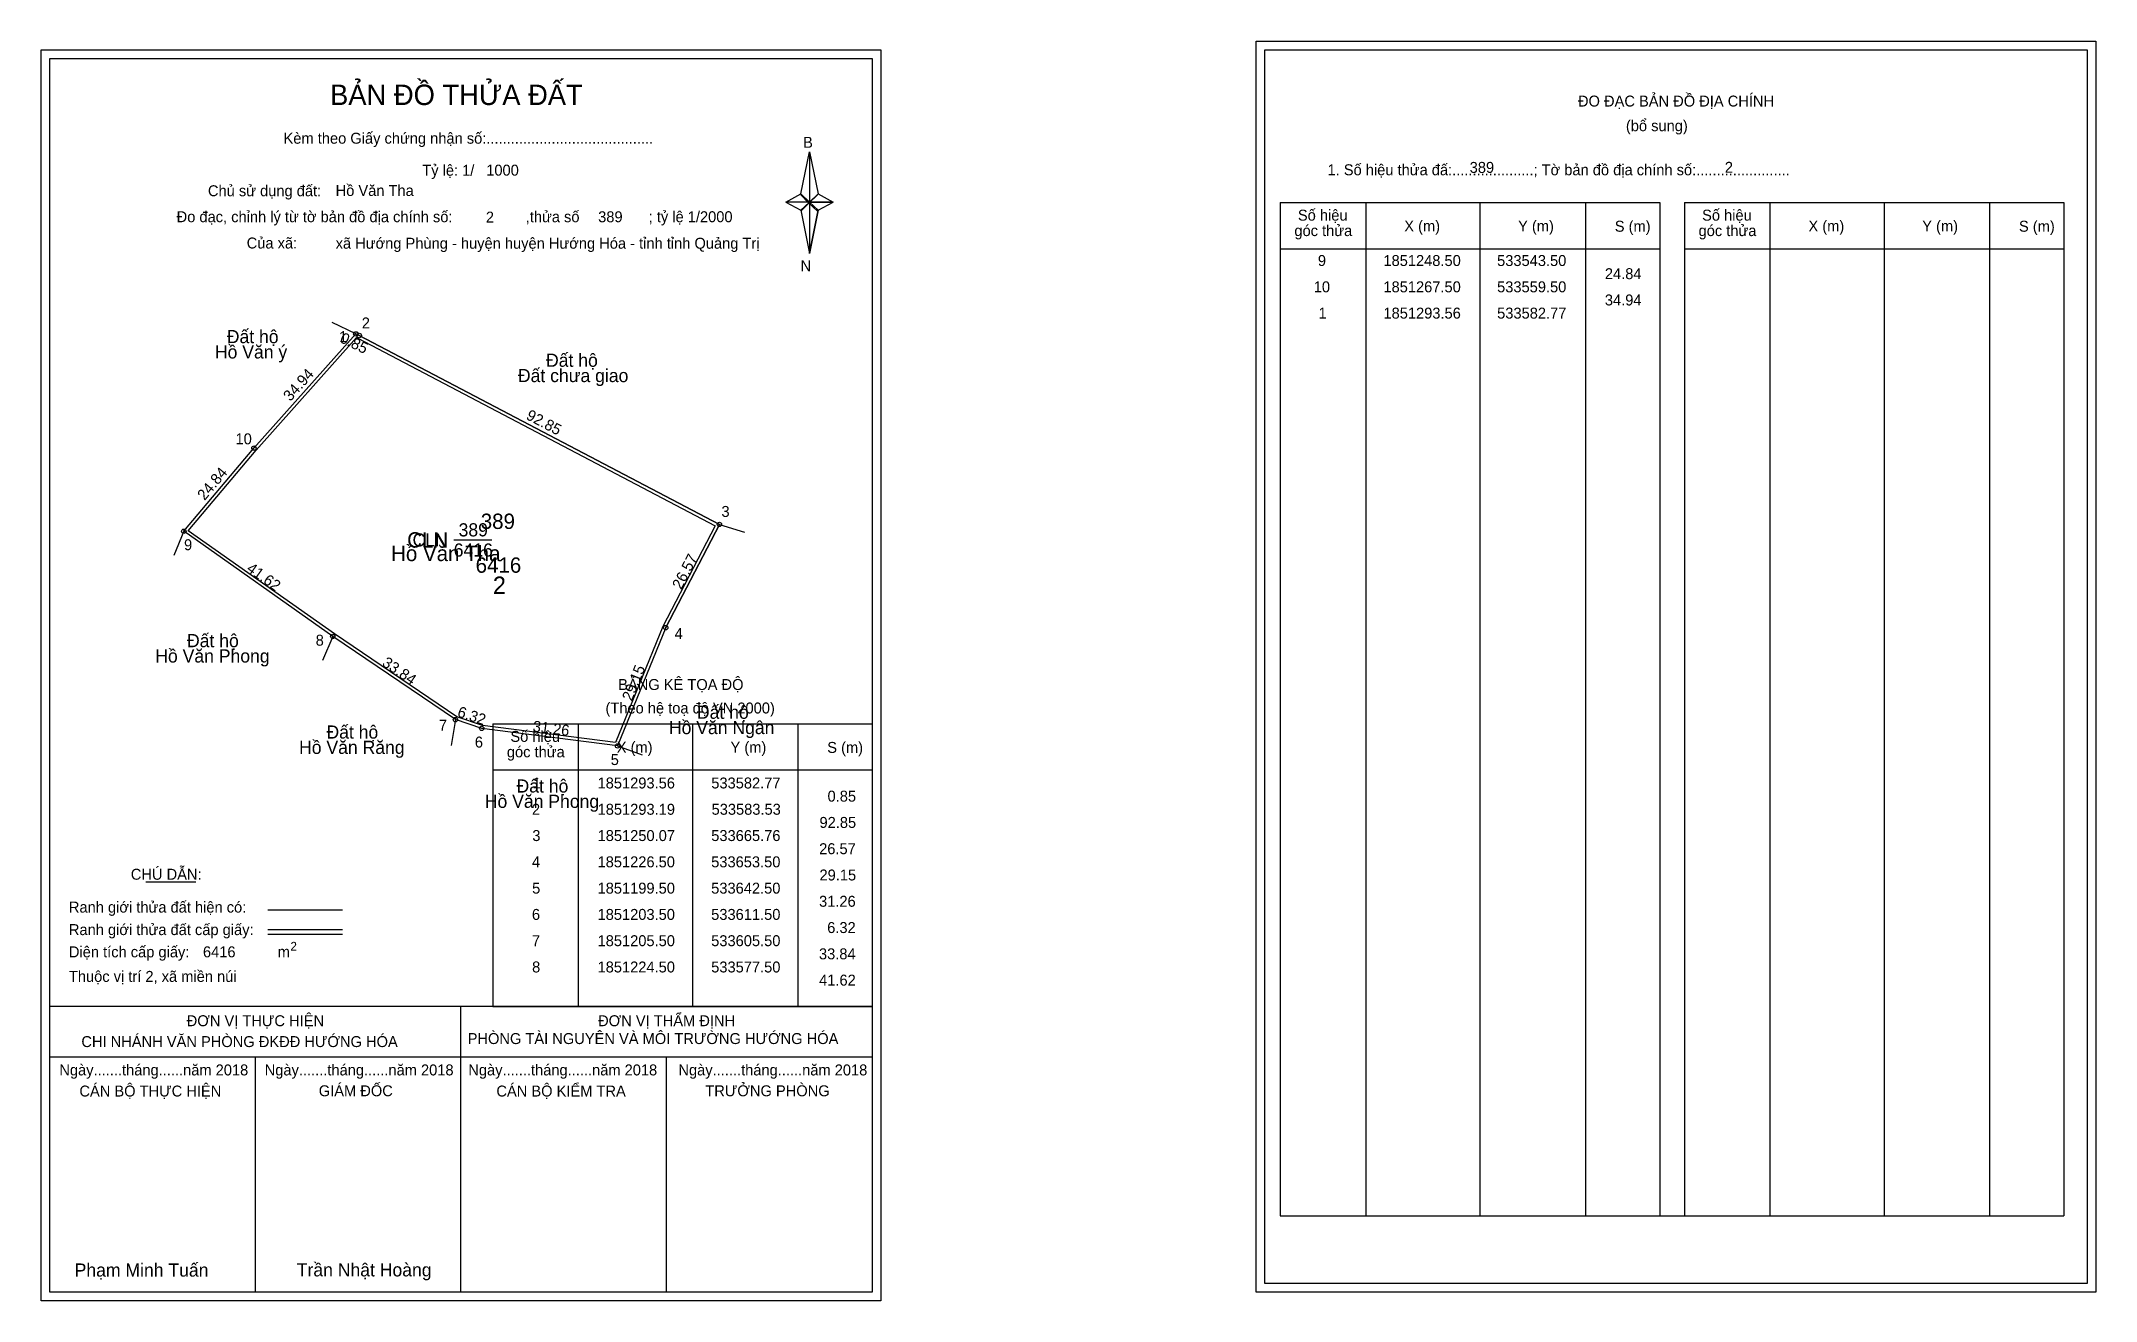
# Model space of a CAD drawing. Extents: x 533511 to 533980, y 1851073 to 1851360.
import ezdxf

# ---------------------------------------------------------------- set-up
doc = ezdxf.new("R2010")
doc.units = 0
for name, color, linetype in [('Level 1', 7, 'Continuous'), ('Level 10', 7, 'Continuous'), ('Level 11', 7, 'Continuous'), ('Level 13', 7, 'Continuous'), ('Level 2', 7, 'Continuous'), ('Level 27', 7, 'Continuous'), ('Level 3', 7, 'Continuous'), ('Level 36', 7, 'Continuous'), ('Level 4', 7, 'Continuous'), ('Level 49', 7, 'Continuous'), ('Level 5', 7, 'Continuous'), ('Level 53', 7, 'Continuous'), ('Level 55', 7, 'Continuous'), ('Level 6', 7, 'Continuous'), ('Level 63', 7, 'Continuous'), ('Level 7', 7, 'Continuous'), ('Level 9', 7, 'Continuous')]:
    doc.layers.add(name, color=color, linetype=linetype)

msp = doc.modelspace()

# ---------------------------------------------------------------- linework, layer by layer
at = {"layer": 'Level 1'}
for p, q in [((533512.93, 1851356.39), (533512.93, 1851356.39)), ((533790.25, 1851358.39), (533790.25, 1851358.39)), ((533684.35, 1851325.51), (533686.32, 1851335.15)), ((533686.32, 1851335.15), (533686.32, 1851323.63)), ((533686.32, 1851335.15), (533688.28, 1851325.51)), ((533680.9, 1851323.63), (533684.35, 1851325.51)), ((533684.35, 1851325.51), (533686.32, 1851323.63)), ((533686.17, 1851323.41), (533684.35, 1851325.29)), ((533686.32, 1851323.63), (533684.35, 1851321.79)), ((533686.17, 1851323.41), (533684.35, 1851321.57)), ((533684.35, 1851321.57), (533686.17, 1851323.41)), ((533688.14, 1851325.29), (533686.17, 1851323.41)), ((533686.17, 1851323.41), (533688.14, 1851325.29)), ((533688.14, 1851321.57), (533686.17, 1851323.41)), ((533688.28, 1851325.51), (533686.32, 1851323.63)), ((533686.32, 1851323.63), (533686.32, 1851311.93)), ((533686.32, 1851323.63), (533691.73, 1851323.63)), ((533686.32, 1851323.63), (533688.28, 1851321.79)), ((533688.28, 1851321.79), (533691.73, 1851323.63)), ((533793.78, 1851323.54), (533880.38, 1851323.54)), ((533813.37, 1851092.27), (533813.37, 1851323.54)), ((533839.44, 1851092.27), (533839.44, 1851323.54)), ((533863.42, 1851323.54), (533863.42, 1851092.27)), ((533880.38, 1851323.54), (533880.38, 1851092.27)), ((533886.04, 1851323.54), (533972.64, 1851323.54)), ((533905.63, 1851092.27), (533905.63, 1851323.54)), ((533931.7, 1851092.27), (533931.7, 1851323.54)), ((533955.67, 1851323.54), (533955.67, 1851092.27)), ((533972.64, 1851323.54), (533972.64, 1851092.27)), ((533684.35, 1851321.79), (533686.32, 1851311.93)), ((533688.28, 1851321.79), (533686.32, 1851311.93)), ((533793.78, 1851313.01), (533880.38, 1851313.01)), ((533886.04, 1851313.01), (533972.64, 1851313.01)), ((533614.02, 1851204.57), (533700.62, 1851204.57)), ((533633.61, 1851140.04), (533633.61, 1851204.57)), ((533659.68, 1851140.04), (533659.68, 1851204.57)), ((533683.65, 1851204.57), (533683.65, 1851140.04)), ((533614.02, 1851194.04), (533700.62, 1851194.04)), ((533534.84, 1851168.46), (533546.25, 1851168.46)), ((533562.71, 1851162.05), (533579.72, 1851162.05)), ((533562.71, 1851157.61), (533579.72, 1851157.61)), ((533562.71, 1851156.51), (533579.72, 1851156.51)), ((533619.75, 1851140.04), (533512.92, 1851140.04)), ((533700.62, 1851140.04), (533595.78, 1851140.04)), ((533606.77, 1851074.82), (533606.77, 1851140.04)), ((533614.02, 1851140.04), (533700.62, 1851140.04)), ((533700.62, 1851128.49), (533512.92, 1851128.49)), ((533559.85, 1851074.82), (533559.85, 1851128.49)), ((533653.7, 1851074.82), (533653.7, 1851128.49)), ((533793.78, 1851092.27), (533972.64, 1851092.27)), ((533700.62, 1851074.82), (533700.62, 1851074.82)), ((533977.95, 1851076.82), (533977.95, 1851076.82))]:
    msp.add_line(p, q, dxfattribs=at)
for points in [[(533684.35, 1851325.51), (533686.32, 1851335.15), (533686.32, 1851323.63)], [(533680.9, 1851323.63), (533684.35, 1851321.79), (533686.32, 1851323.63)], [(533686.32, 1851323.63), (533688.28, 1851325.51), (533691.73, 1851323.63)], [(533686.32, 1851323.63), (533686.32, 1851311.93), (533688.28, 1851321.79)]]:
    msp.add_lwpolyline(points, close=True, dxfattribs=at)
at = {"layer": 'Level 10'}
for p, q in [((533665.76, 1851250.07), (533583.53, 1851293.19)), ((533653.5, 1851226.5), (533665.76, 1851250.07))]:
    msp.add_line(p, q, dxfattribs=at)
for points in [[(533605.5, 1851205.5), (533577.5, 1851224.5), (533543.5, 1851248.5), (533559.5, 1851267.5), (533582.77, 1851293.56), (533583.53, 1851293.19), (533665.76, 1851250.07), (533653.5, 1851226.5), (533642.5, 1851199.5), (533611.5, 1851203.5)], [(533605.81, 1851206.13), (533577.9, 1851225.08), (533544.53, 1851248.63), (533560.03, 1851267.04), (533582.94, 1851292.7), (533583.21, 1851292.57), (533664.82, 1851249.77), (533652.86, 1851226.79), (533642.06, 1851200.26), (533611.66, 1851204.19)]]:
    msp.add_lwpolyline(points, close=True, dxfattribs=at)
at = {"layer": 'Level 11'}
for centre in [(533582.77, 1851293.56), (533583.53, 1851293.19), (533559.5, 1851267.5), (533543.5, 1851248.5), (533665.76, 1851250.07), (533577.5, 1851224.5), (533653.5, 1851226.5), (533605.5, 1851205.5), (533605.5, 1851205.5), (533611.5, 1851203.5), (533642.5, 1851199.5)]:
    msp.add_circle(centre, 0.5, dxfattribs=at)
at = {"layer": 'Level 27'}
for p, q in [((533582.77, 1851293.56), (533577.36, 1851296.16)), ((533543.5, 1851248.5), (533541.23, 1851242.95)), ((533665.76, 1851250.07), (533671.49, 1851248.28)), ((533577.5, 1851224.5), (533575.14, 1851218.99)), ((533605.5, 1851205.5), (533604.56, 1851199.57)), ((533642.5, 1851199.5), (533648.15, 1851197.48))]:
    msp.add_line(p, q, dxfattribs=at)
at = {"layer": 'Level 3'}
for p, q in [((533793.78, 1851323.54), (533793.78, 1851092.27)), ((533886.04, 1851323.54), (533886.04, 1851092.27)), ((533614.02, 1851204.57), (533614.02, 1851140.04))]:
    msp.add_line(p, q, dxfattribs=at)
at = {"layer": 'Level 63'}
for points in [[(533788.25, 1851360.39), (533979.95, 1851360.39), (533979.95, 1851074.82), (533788.25, 1851074.82)], [(533510.92, 1851358.39), (533702.62, 1851358.39), (533702.62, 1851072.82), (533510.92, 1851072.82)], [(533512.92, 1851356.39), (533700.62, 1851356.39), (533700.62, 1851074.82), (533512.92, 1851074.82)], [(533790.25, 1851358.39), (533977.95, 1851358.39), (533977.95, 1851076.82), (533790.25, 1851076.82)]]:
    msp.add_lwpolyline(points, close=True, dxfattribs=at)
at = {"layer": 'Level 9'}
msp.add_line((533605.1, 1851246.53), (533613.81, 1851246.53), dxfattribs=at)

# ---------------------------------------------------------------- texts
at = {"layer": 'Level 1'}
for s, height, p in [('BẢN ĐỒ THỬA ĐẤT', 4.6657, (533576.89, 1851345.8)), ('ĐO ĐẠC BẢN ĐỒ ĐỊA CHÍNH', 2.5, (533861.73, 1851345.45)), ('(bổ sung)', 2.5, (533872.67, 1851339.83)), ('Kèm theo Giấy chứng nhận số:.........................................', 2.5, (533566.27, 1851336.97)), ('B', 2.5, (533684.86, 1851336.03)), ('1. Số hiệu thửa đấ:....................; Tờ bản đồ địa chính số:.......................', 2.5, (533804.56, 1851329.77)), ('Chủ sử dụng đất:', 2.5, (533549.01, 1851324.98)), ('Đo đạc, chỉnh lý từ tờ bản đồ địa chính số:                  ,thửa số                 ; tỷ lệ 1/2000', 2.5, (533541.86, 1851319.05)), ('góc thửa', 2.5, (533797, 1851315.88)), ('Số hiệu', 2.5, (533797.8, 1851319.41)), ('X (m)', 2.5, (533822.08, 1851316.93)), ('Y (m)', 2.5, (533848.06, 1851316.93)), ('S (m)', 2.5, (533870.13, 1851316.88)), ('góc thửa', 2.5, (533889.26, 1851315.88)), ('Số hiệu', 2.5, (533890.06, 1851319.41)), ('X (m)', 2.5, (533914.34, 1851316.93)), ('Y (m)', 2.5, (533940.31, 1851316.93)), ('S (m)', 2.5, (533962.39, 1851316.88)), ('Của xã:', 2.5, (533557.85, 1851313.05)), ('N', 2.5, (533684.26, 1851307.86)), ('BẢNG KÊ TỌA ĐỘ', 2.5, (533642.65, 1851212.27)), ('(Theo hệ toạ độ VN 2000)', 2.5, (533639.75, 1851206.91)), ('Số hiệu', 2.5, (533618.04, 1851200.43)), ('góc thửa', 2.5, (533617.24, 1851196.9)), ('X (m)', 2.5, (533642.32, 1851197.96)), ('Y (m)', 2.5, (533668.29, 1851197.96)), ('S (m)', 2.5, (533690.37, 1851197.91)), ('CHÚ DẪN:', 2.5, (533531.4, 1851168.96)), ('Ranh giới thửa đất hiện có:', 2.5, (533517.27, 1851161.46)), ('Ranh giới thửa đất cấp giấy:', 2.5, (533517.27, 1851156.32)), ('Diện tích cấp giấy:', 2.5, (533517.27, 1851151.24)), ('2', 2, (533567.83, 1851152.77)), ('m', 2.5, (533564.93, 1851151.26)), ('Thuộc vị trí 2, xã miền núi', 2.5, (533517.27, 1851145.64)), ('ĐƠN VỊ THỰC HIỆN', 2.5, (533544.16, 1851135.52)), ('ĐƠN VỊ THẨM ĐỊNH', 2.5, (533638.06, 1851135.52)), ('CHI NHÁNH VĂN PHÒNG ĐKĐĐ HƯỚNG HÓA', 2.5, (533520.12, 1851130.76)), ('PHÒNG TÀI NGUYÊN VÀ MÔI TRƯỜNG HƯỚNG HÓA', 2.5, (533608.29, 1851131.45)), ('Ngày.......tháng......năm 2018', 2.5, (533515.09, 1851124.29)), ('Ngày.......tháng......năm 2018', 2.5, (533561.96, 1851124.29)), ('Ngày.......tháng......năm 2018', 2.5, (533608.44, 1851124.29)), ('Ngày.......tháng......năm 2018', 2.5, (533656.4, 1851124.29)), ('CÁN BỘ THỰC HIỆN', 2.5, (533519.67, 1851119.47)), ('GIÁM ĐỐC', 2.5, (533574.31, 1851119.53)), ('CÁN BỘ KIỂM TRA', 2.5, (533614.85, 1851119.47)), ('TRƯỞNG PHÒNG', 2.5, (533662.54, 1851119.53)), ('Phạm Minh Tuấn', 3, (533518.58, 1851078.36)), ('Trần Nhật Hoàng', 3, (533569.28, 1851078.41))]:
    msp.add_text(s, height=height, dxfattribs=at).set_placement(p)
at = {"layer": 'Level 11'}
msp.add_text('Tỷ lệ: 1/', height=2.5, dxfattribs=at).set_placement((533597.93, 1851329.66))
at = {"layer": 'Level 13'}
for s, p in [('CLN', (533595.71, 1851245.03)), ('389', (533606.22, 1851247.33)), ('6416', (533605.11, 1851242.73))]:
    msp.add_text(s, height=3, dxfattribs=at).set_placement(p)
at = {"layer": 'Level 2'}
msp.add_text('Hồ Văn Tha', height=3.5, dxfattribs=at).set_placement((533590.81, 1851241.69))
at = {"layer": 'Level 3'}
msp.add_text('CLN', height=3.5, dxfattribs=at).set_placement((533594.48, 1851244.78))
at = {"layer": 'Level 36'}
for s, p in [('Đất hộ', (533553.31, 1851291.44)), ('Hồ Văn ý', (533550.6, 1851287.94)), ('Đất chưa giao', (533619.76, 1851282.55)), ('Đất hộ', (533626.18, 1851286.05)), ('Đất hộ', (533544.23, 1851222.04)), ('Hồ Văn Phong', (533536.99, 1851218.54)), ('Đất hộ', (533660.63, 1851205.7)), ('Hồ Văn Răng', (533569.81, 1851197.68)), ('Đất hộ', (533576.06, 1851201.18)), ('Hồ Văn Ngân', (533654.23, 1851202.2)), ('Đất hộ', (533619.45, 1851188.86)), ('Hồ Văn Phong', (533612.21, 1851185.36))]:
    msp.add_text(s, height=3, dxfattribs=at).set_placement(p)
at = {"layer": 'Level 4'}
msp.add_text('389', height=3.5, dxfattribs=at).set_placement((533611.28, 1851249.03))
at = {"layer": 'Level 49'}
for s, rotation, p in [('0.85', 334.0412, (533578.91, 1851291.77)), ('34.94', 48.2371, (533567.81, 1851278.01)), ('92.85', 332.3283, (533621.44, 1851274.21)), ('24.84', 49.8991, (533548.25, 1851255.39)), ('26.57', 62.5187, (533657.04, 1851235.04)), ('41.62', 324.7824, (533557.63, 1851239.51)), ('33.84', 325.8403, (533588.56, 1851217.96)), ('29.15', 67.8337, (533645.74, 1851209.57)), ('6.32', 341.5651, (533605.76, 1851206.26)), ('31.26', 352.6476, (533623.05, 1851202.82))]:
    msp.add_text(s, height=2.5, rotation=rotation, dxfattribs=at).set_placement(p)
at = {"layer": 'Level 5'}
msp.add_text('6416', height=3.5, dxfattribs=at).set_placement((533610.11, 1851239.03))
at = {"layer": 'Level 53'}
for s, p in [('9', (533802.36, 1851309.05)), ('1851248.50', (533817.32, 1851309.05)), ('533543.50', (533843.27, 1851309.05)), ('10', (533801.42, 1851303.05)), ('1851267.50', (533817.32, 1851303.05)), ('533559.50', (533843.27, 1851303.05)), ('24.84', (533867.87, 1851306.05)), ('1', (533802.5, 1851297.05)), ('1851293.56', (533817.33, 1851297.05)), ('533582.77', (533843.28, 1851297.05)), ('34.94', (533867.87, 1851300.05)), ('1', (533623.12, 1851189.79)), ('1851293.56', (533637.94, 1851189.79)), ('533582.77', (533663.9, 1851189.79)), ('0.85', (533690.44, 1851186.79)), ('2', (533622.97, 1851183.79)), ('1851293.19', (533637.95, 1851183.79)), ('533583.53', (533663.97, 1851183.79)), ('92.85', (533688.6, 1851180.79)), ('3', (533623.05, 1851177.79)), ('1851250.07', (533637.95, 1851177.79)), ('533665.76', (533663.89, 1851177.79)), ('4', (533622.96, 1851171.79)), ('1851226.50', (533637.94, 1851171.79)), ('533653.50', (533663.88, 1851171.79)), ('26.57', (533688.52, 1851174.79)), ('5', (533623.01, 1851165.79)), ('1851199.50', (533637.94, 1851165.79)), ('533642.50', (533663.88, 1851165.79)), ('29.15', (533688.6, 1851168.79)), ('31.26', (533688.5, 1851162.79)), ('6', (533622.96, 1851159.79)), ('1851203.50', (533637.94, 1851159.79)), ('533611.50', (533663.88, 1851159.79)), ('6.32', (533690.36, 1851156.79)), ('7', (533622.97, 1851153.79)), ('1851205.50', (533637.94, 1851153.79)), ('533605.50', (533663.88, 1851153.79)), ('8', (533623, 1851147.79)), ('1851224.50', (533637.94, 1851147.79)), ('533577.50', (533663.88, 1851147.79)), ('33.84', (533688.48, 1851150.79)), ('41.62', (533688.51, 1851144.79))]:
    msp.add_text(s, height=2.5, dxfattribs=at).set_placement(p)
at = {"layer": 'Level 55'}
for s, height, p in [('386', 0.11, (533582.65, 1851293.45)), ('1', 0.4, (533582.66, 1851293.56)), ('0', 0.11, (533582.73, 1851293.45)), ('0', 0.11, (533582.73, 1851293.45)), ('2', 0.4, (533583.39, 1851293.19)), ('0', 0.11, (533583.49, 1851293.08)), ('0', 0.11, (533583.49, 1851293.08)), ('10', 0.4, (533559.22, 1851267.5)), ('386', 0.11, (533559.38, 1851267.39)), ('9', 0.4, (533543.36, 1851248.5)), ('395', 0.11, (533543.38, 1851248.39)), ('386', 0.11, (533543.38, 1851248.39)), ('393', 0.11, (533665.64, 1851249.96)), ('393', 0.11, (533665.64, 1851249.96)), ('3', 0.4, (533665.64, 1851250.07)), ('0', 0.11, (533665.72, 1851249.96)), ('0', 0.11, (533665.72, 1851249.96)), ('8', 0.4, (533577.37, 1851224.5)), ('396', 0.11, (533577.38, 1851224.39)), ('395', 0.11, (533577.38, 1851224.39)), ('4', 0.4, (533653.36, 1851226.5)), ('393', 0.11, (533653.38, 1851226.39)), ('393', 0.11, (533653.38, 1851226.39)), ('7', 0.4, (533605.37, 1851205.5)), ('399', 0.11, (533605.38, 1851205.39)), ('396', 0.11, (533605.38, 1851205.39)), ('6', 0.4, (533611.36, 1851203.5)), ('399', 0.11, (533611.38, 1851203.39)), ('5', 0.4, (533642.37, 1851199.5)), ('393', 0.11, (533642.38, 1851199.39)), ('399', 0.11, (533642.38, 1851199.39)), ('393', 0.11, (533642.38, 1851199.39))]:
    msp.add_text(s, height=height, dxfattribs=at).set_placement(p)
at = {"layer": 'Level 6'}
for s, p in [('389', (533837.01, 1851330.31)), ('2', (533895.25, 1851330.33)), ('Hồ Văn Tha', (533578.15, 1851325.04)), ('1000', (533612.53, 1851329.68)), ('2', (533612.45, 1851318.96)), ('389', (533638.08, 1851319.04)), ('xã Hướng Phùng - huyện huyện Hướng Hóa - tỉnh tỉnh Quảng Trị', (533578.16, 1851313)), ('6416', (533547.87, 1851151.25))]:
    msp.add_text(s, height=2.5, dxfattribs=at).set_placement(p)
at = {"layer": 'Level 7'}
msp.add_text('2', height=4, dxfattribs=at).set_placement((533614.05, 1851234.17))
at = {"layer": 'Level 9'}
for s, p in [('2', (533584.13, 1851294.8)), ('1', (533578.94, 1851291.68)), ('10', (533555.3, 1851268.35)), ('3', (533666.22, 1851251.78)), ('9', (533543.55, 1851244.18)), ('8', (533573.6, 1851222.38)), ('4', (533655.54, 1851223.91)), ('7', (533601.72, 1851202.98)), ('6', (533609.93, 1851199.13)), ('5', (533640.95, 1851195.14))]:
    msp.add_text(s, height=2.5, dxfattribs=at).set_placement(p)

doc.saveas('drawing.dxf')
